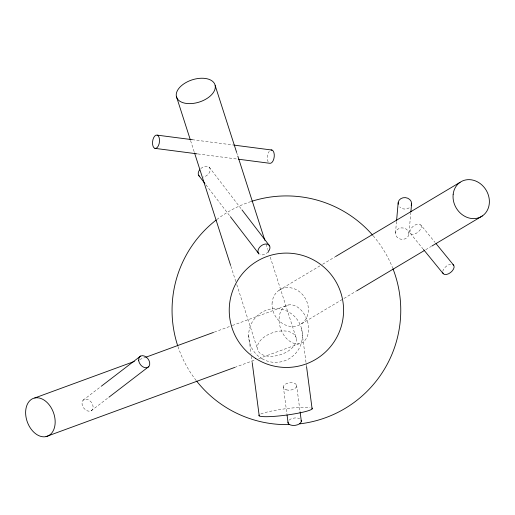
<?xml version="1.0" encoding="UTF-8"?>
<svg xmlns="http://www.w3.org/2000/svg" width="515" height="515" viewBox="0 0 515 515"><rect width="100%" height="100%" fill="white"/><g stroke="black" fill="none" stroke-linecap="round" stroke-linejoin="round"><path stroke-width="0.39" stroke-dasharray="2.58 1.93" d="M395.494 232.967L396.479 221.817M408.884 234.248A6.727 5.742 5.1 0 0 399.325 228.338A6.727 5.742 5.1 0 0 398.353 238.233A6.727 5.742 5.1 0 0 408.884 234.248L410.79 212.747M83.012 400.277L101.178 386.334M91.129 410.854A6.727 4.757 52.5 0 0 89.481 400.47A6.727 4.757 52.5 0 0 82.078 404.236A6.727 4.757 52.5 0 0 91.129 410.854L108.311 397.67M279.066 290.241L319.828 265.94M322.59 264.292L335.716 256.464M301.352 323.871L355.929 291.329M425.705 249.724L431.235 246.428M139.61 359.509L144.889 357.577M214.285 332.123L231.634 325.757M232.387 325.48L288.207 305.009M234.628 367.446L255.749 359.702M258.762 358.594L299.498 343.653A20.182 13.892 69.9 0 0 302.859 312.148A20.182 13.892 69.9 0 0 279.201 317.195A20.182 13.892 69.9 0 0 299.498 343.653M192.23 139.687L232.87 144.966M197.921 153.946L237.769 159.129M420.91 225.055A6.727 3.785 -39.2 0 1 414.852 233.932A6.727 3.785 -39.2 0 1 411.06 228.576A6.727 3.785 -39.2 0 1 420.91 225.055L435.033 242.378M410.307 233.327L422.918 248.797M209.167 167.13L241.709 209.534M205.923 184.814L230.147 216.377M236.578 152.234L237.808 156.064M266.062 244.11L267.781 249.472M268.025 250.239L269.255 254.062M270.24 257.127L296.28 338.284A20.182 11.658 -17.8 0 1 268.972 356.251A20.182 11.658 -17.8 0 1 265.309 336.276A20.182 11.658 -17.8 0 1 296.28 338.284M190.595 140.666L194.528 152.916M230.894 266.236L235.806 281.544M236.791 284.608L257.429 348.925M301.533 328.512L306.547 366.59M296.569 385.072L300.078 411.717M283.347 386.817L286.952 414.24M248.636 335.477L251.043 353.786M251.378 356.309L252.093 361.742M196.157 380.501A114.356 114.356 0 0 1 177.978 346.601M216.815 219.538A114.356 114.356 0 0 1 250.837 201.597M373.175 235.786A114.356 114.356 0 0 1 392.662 268M260.809 414.002A26.909 3.193 -7.5 0 1 285.194 408.801A26.909 3.193 -7.5 0 1 310.101 407.513M442.72 271.45A6.727 3.785 -39.2 0 1 450.606 264.304M409.206 207.841A6.727 5.742 5.1 0 1 399.737 206.933M268.141 161.897A6.727 3.431 -82.6 0 1 269.242 151.288M200.766 168.579A6.727 4.603 -37.5 0 1 210.12 168.656A6.727 4.603 -37.5 0 1 203.219 177.057M268.225 251.719A6.727 4.603 -37.5 0 1 260.088 254.655M289.076 420.15A6.727 3.702 -7.5 0 1 299.659 418.753M262.09 358.781A26.909 26.909 0 0 0 302.447 335.477A26.909 26.909 0 0 0 262.09 312.174A26.909 26.909 0 0 0 262.09 358.781M272.171 302.144A20.182 17.413 59.2 0 0 297.258 325.853A20.182 17.413 59.2 0 0 301.198 293.183A20.182 17.413 59.2 0 0 272.171 302.144M286.34 389.868A6.727 3.702 -7.5 0 0 296.692 386.031A6.727 3.702 -7.5 0 0 287.022 383.366A6.727 3.702 -7.5 0 0 286.34 389.868"/><path stroke-width="0.77" d="M396.55 221.019L398.172 202.71M410.861 211.948L411.569 203.992M101.461 386.115L140.634 356.058M108.948 397.187L148.751 366.641M335.716 256.464L460.069 182.316M356.618 290.917L424.328 250.548M431.924 246.016L482.355 215.946M34.763 397.966L134.331 361.446M145.642 357.301L213.532 332.4M46.047 436.611A20.182 13.892 69.9 0 0 49.408 405.105A20.182 13.892 69.9 0 0 25.75 410.152A20.182 13.892 69.9 0 0 46.047 436.611L234.628 367.446M157.159 135.13A6.727 3.431 -82.6 0 1 158.33 145.893A6.727 3.431 -82.6 0 1 152.575 144.2A6.727 3.431 -82.6 0 1 157.159 135.13L192.23 139.687M233.668 145.076L271.926 150.045M154.886 148.352L197.123 153.843M238.567 159.232L269.648 163.274A6.727 3.431 -82.6 0 0 274.225 156.766A6.727 3.431 -82.6 0 0 271.025 150.019M436.044 243.621L453.709 265.276M423.427 249.415L443.106 273.549M241.953 209.856L269.603 245.887M198.584 175.248L204.944 183.54M230.392 216.699L259.019 254.004A6.727 4.603 -37.5 0 1 260.056 246.788A6.727 4.603 -37.5 0 1 268.193 244.464A6.727 4.603 -37.5 0 1 268.579 251.281M215.199 85.625A20.182 11.658 -17.8 0 1 187.891 103.586A20.182 11.658 -17.8 0 1 184.222 83.61A20.182 11.658 -17.8 0 1 215.199 85.625L236.578 152.234M237.808 156.064L264.832 240.28M176.342 96.26L190.35 139.9M194.528 152.916L230.643 265.47M306.56 366.719L312.116 408.904M300.097 411.891L301.339 421.296M287.055 415.026L288.11 423.034M252.196 362.541L259.219 415.869M392.951 268.733A114.356 114.356 0 0 1 299.749 423.851M289.482 424.585A114.356 114.356 0 0 1 196.646 381.119M177.733 345.848A114.356 114.356 0 0 1 216.184 220.021M251.59 201.352A114.356 114.356 0 0 1 372.667 235.194M312.006 408.073A26.909 3.193 -7.5 0 1 286.031 415.142A26.909 3.193 -7.5 0 1 259.109 415.039M452.962 264.62A6.727 3.785 -39.2 0 1 450.599 272.506A6.727 3.785 -39.2 0 1 442.72 272.609M398.256 204.21A6.727 5.742 5.1 0 1 405.434 197.631A6.727 5.742 5.1 0 1 411.195 205.446M199.318 176.201A6.727 4.603 -37.5 0 1 199.608 169.86M301.211 420.337A6.727 3.702 -7.5 0 1 295.147 425.358A6.727 3.702 -7.5 0 1 287.988 422.075M255.446 358.343A57.178 57.178 0 0 0 343.518 313.056A57.178 57.178 0 0 0 260.262 259.425A57.178 57.178 0 0 0 255.446 358.343M453.174 194.213A20.182 17.413 59.2 0 0 478.261 217.922A20.182 17.413 59.2 0 0 482.201 185.252A20.182 17.413 59.2 0 0 453.174 194.213M138.709 360.777A6.727 4.757 52.5 0 0 147.766 367.401A6.727 4.757 52.5 0 0 146.118 357.011A6.727 4.757 52.5 0 0 138.709 360.777"/></g></svg>
